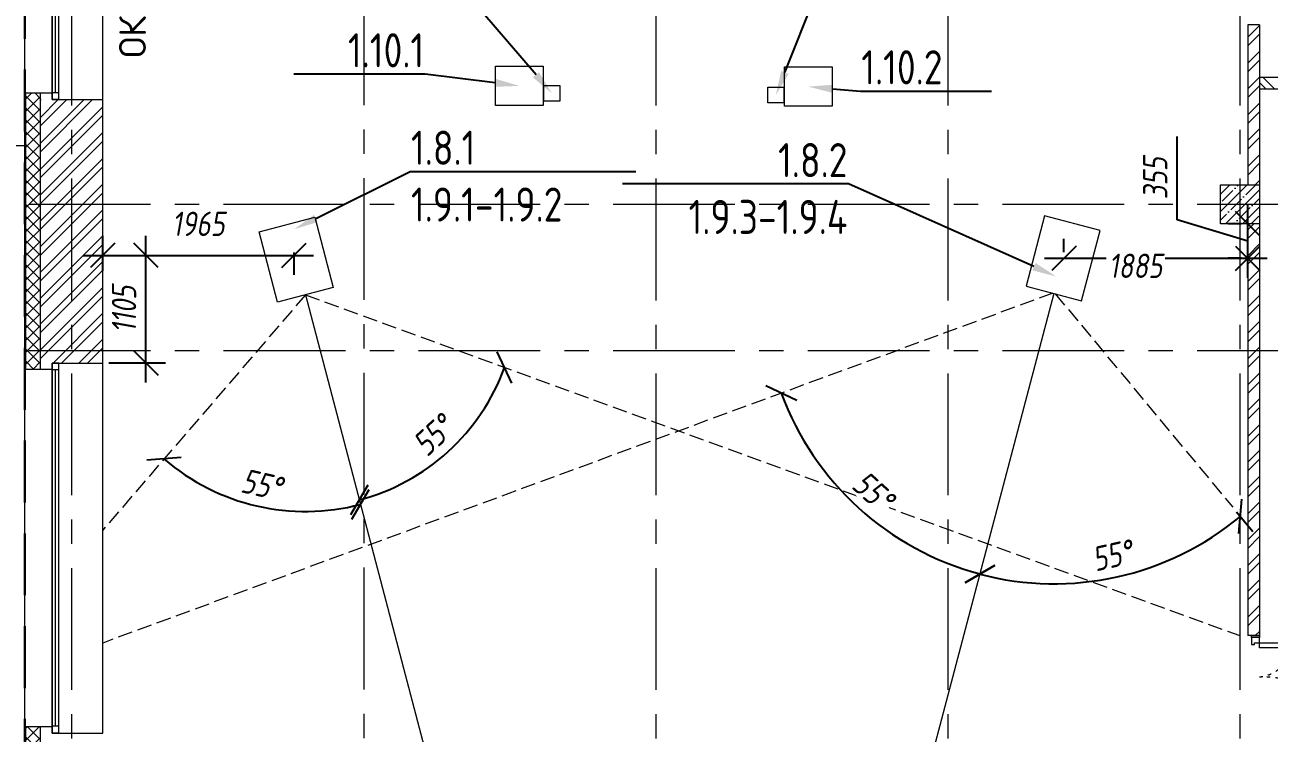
# Model space of a CAD drawing. Header units: millimetres. Extents: x 0 to 9483559, y -180456 to 305735.
# Drawn here: x 515935 to 528715, y -67596 to -60324 of the extents above; entities that cross this region are included whole.
import ezdxf
from ezdxf import colors
from ezdxf.entities.mleader import LeaderData, LeaderLine
from ezdxf.enums import TextEntityAlignment as Align
from ezdxf.math import Vec2, Vec3

# ---------------------------------------------------------------- set-up
doc = ezdxf.new("R2018")
doc.units = ezdxf.units.MM
for name, pattern in [('ACAD_ISO03W100', [30, 12, -18]), ('ADSK_Штриховая_ш2 п1', [3, 2, -1]), ('CENTER', [2, 1.25, -0.25, 0.25, -0.25]), ('DASHED', [19.05, 12.7, -6.35]), ('ГОСТ 2.303 4', [7, 5, -2, 0])]:
    doc.linetypes.add(name, pattern=pattern)
for name, color, linetype in [('EI_DIMS_DETAIL', 7, 'Continuous'), ('АР_новое окно', 160, 'Continuous'), ('АР_Перегородки кирпич', 34, 'Continuous')]:
    doc.layers.add(name, color=color, linetype=linetype)
doc.layers.add('АР_Граница ПБ', color=7, linetype='Continuous', lineweight=53, true_color=0xf60404)
for name, color, linetype, lineweight in [('АР_Двери', 7, 'Continuous', 0), ('АР_Колонны', 5, 'Continuous', 35), ('АР_Колонны Штрих', 250, 'Continuous', 5), ('АР_Маркер экспликации', 239, 'Continuous', 13), ('АР_Навесной фасад', 250, 'Continuous', 5), ('АР_Номер помещения', 250, 'Continuous', 9), ('АР_Окна', 4, 'Continuous', 9), ('АР_Оси', 7, 'Continuous', 25), ('АР_Отметки', 7, 'Continuous', 5), ('АР_Перегородки_кирпич_Штрих', 244, 'Continuous', 5), ('АР_Сущ Несущая стена', 250, 'Continuous', 50), ('АР_Утеплитель', 250, 'Continuous', 13), ('АР_Штриховка кирпич', 250, 'Continuous', 9), ('Контунр козырька', 250, 'ADSK_Штриховая_ш2 п1', 30), ('Маркировка ОКОН', 5, 'Continuous', 18)]:
    doc.layers.add(name, color=color, linetype=linetype, lineweight=lineweight)
doc.layers.add('АР_Названия помещений', color=124, linetype='Continuous', lineweight=5, plot=False)
doc.layers.add('АР_Помещения_площадь', color=19, linetype='Continuous', lineweight=9, plot=False)
doc.styles.add('ISOCPEUR', font='', dxfattribs={"height": 250})
doc.styles.add('PDF ISOCPEUR', font='isocpeur.ttf')
doc.styles.get("Standard").update_dxf_attribs({"font": 'GOST.TTF'})
doc.styles.add('ГОСТ 2.304', font='CS_Gost2304.shx', dxfattribs={"oblique": 10})
doc.styles.get('ISOCPEUR').set_extended_font_data('ISOCPEUR', italic=True)
doc.dimstyles.new('СПДС', dxfattribs={"dimscale": 100, "dimtxt": 2.5, "dimasz": 2.5, "dimexe": 2, "dimexo": 0.625, "dimgap": 1, "dimtad": 1, "dimdec": 0, "dimrnd": 5, "dimtxsty": 'ГОСТ 2.304', "dimblk": 'OBLIQUE', "dimblk1": 'OBLIQUE', "dimblk2": 'OBLIQUE', "dimcen": 2.5, "dimdle": 2, "dimadec": 0, "dimazin": 2, "dimtfac": 0.75, "dimtdec": 4, "dimtmove": 1, "dimatfit": 3, "dimfxl": 1, "dimtfill": 1, "dimtolj": 1, "dimarcsym": 1})

# ---------------------------------------------------------------- blocks, each defined once
blk = doc.blocks.new('1370')
at = {"layer": 'АР_Двери'}
for points in [[(1076826, -46356), (1076826, -46436), (1076846, -46436), (1076846, -46356), (1076826, -46356)], [(1076846, -46436), (1076846, -46356), (1076916, -46356), (1076916, -46386), (1076901, -46386), (1076901, -46436), (1076846, -46436)], [(1078177, -46436), (1078177, -46356), (1078107, -46356), (1078107, -46386), (1078122, -46386), (1078122, -46436), (1078177, -46436)], [(1078197, -46356), (1078197, -46436), (1078177, -46436), (1078177, -46356), (1078197, -46356)]]:
    blk.add_lwpolyline(points, dxfattribs=at)
for points in [[(1076901, -46436), (1076901, -47436), (1076950, -47436), (1076950, -46436)], [(1078072, -46786), (1078072, -46436), (1078122, -46436), (1078122, -46786)]]:
    blk.add_lwpolyline(points, close=True, dxfattribs=at)
at = {"layer": 'АР_Двери', "linetype": 'ACAD_ISO03W100', "ltscale": 3}
for centre, radius, start, end in [((1076805, -46474), 967, 275.6729, 2.214), ((1078162, -46396), 392, 185.9075, 264.0925)]:
    blk.add_arc(centre, radius, start, end, dxfattribs=at)
blk = doc.blocks.new('*U348')
at = {"layer": 'АР_новое окно', "lineweight": 9}
for p, q in [((0, 3800), (-70, 3800)), ((-70, 3800), (-70, 0)), ((-70, 0), (-70, 3800)), ((0, 3730), (-70, 3730)), ((-35, 3730), (-35, 70)), ((0, 3800), (0, 0)), ((0, 70), (-70, 70)), ((0, 0), (-70, 0))]:
    blk.add_line(p, q, dxfattribs=at)
blk = doc.blocks.new('*U349')
at = {"layer": 'АР_новое окно', "lineweight": 9}
for p, q in [((0, 1600), (-70, 1600)), ((-70, 1600), (-70, 0)), ((-70, 0), (-70, 1600)), ((0, 1600), (0, 0)), ((0, 1530), (-70, 1530)), ((-35, 1530), (-35, 70)), ((0, 70), (-70, 70)), ((0, 0), (-70, 0))]:
    blk.add_line(p, q, dxfattribs=at)
blk = doc.blocks.new('_DotSmall')
at = {"color": 0, "linetype": 'ByBlock', "const_width": 0.5}
blk.add_lwpolyline([(-0.0625, 0, 1), (0.0625, 0, 1)], format="xyb", close=True, dxfattribs=at)
blk = doc.blocks.new('*U237')
at = {"layer": 'АР_Граница ПБ', "color": 18, "linetype": 'DASHED', "lineweight": 30, "ltscale": 50, "true_color": 0x000000}
blk.add_lwpolyline([(5716, 10401, 0.157896), (8648, 16439), (38244, 16439), (38244, 19569), (41754, 19569), (41754, 30409), (15745, 30409), (15745, 33919), (6404, 33919), (6404, 30409), (-756, 30409), (-756, 33409), (-11596, 33409), (-11596, 29855, 0.334723), (-20031, 21409), (-23596, 21409), (-23596, 7563), (-17656, 7568), (-17656, -16340), (-10047, -16340)], format="xyb", dxfattribs=at)
blk = doc.blocks.new('_Oblique')
at = {"color": 0, "linetype": 'ByBlock', "lineweight": -2}
blk.add_line((-0.5, -0.5), (0.5, 0.5), dxfattribs=at)
blk = doc.blocks.new('*D287')
at = {"layer": 'Defpoints', "color": 0, "ltscale": 100, "transparency": 16777216}
for p in [(518699, -62598), (518699, -62691), (516735, -62912)]:
    blk.add_point(p, dxfattribs=at)
at = {"layer": 'EI_DIMS_DETAIL', "color": 0, "lineweight": -2, "ltscale": 100, "transparency": 16777216}
for p, q in [((516735, -62850), (516735, -62491)), ((516535, -62691), (518899, -62691)), ((518699, -62660), (518699, -62891))]:
    blk.add_line(p, q, dxfattribs=at)
at = {"layer": 'EI_DIMS_DETAIL', "color": 0, "lineweight": -2, "ltscale": 100, "transparency": 16777216, "xscale": 250, "yscale": 250, "zscale": 250, "rotation": 180}
blk.add_blockref('_Oblique', (516735, -62691), dxfattribs=at)
at = {"layer": 'EI_DIMS_DETAIL', "color": 0, "lineweight": -2, "ltscale": 100, "transparency": 16777216, "xscale": 250, "yscale": 250, "zscale": 250}
blk.add_blockref('_Oblique', (518699, -62691), dxfattribs=at)
at = {"layer": 'EI_DIMS_DETAIL', "color": 0, "lineweight": 9, "ltscale": 100, "transparency": 16777216, "insert": (517717, -62367), "char_height": 250, "attachment_point": 5, "style": 'ГОСТ 2.304', "bg_fill": 3, "box_fill_scale": 1.1, "bg_fill_color": 256, "bg_fill_true_color": 13158600, "bg_fill_transparency": 0}
blk.add_mtext('\\A1;1965', dxfattribs=at)
blk = doc.blocks.new('*D290')
at = {"layer": 'Defpoints', "color": 0, "lineweight": 9, "ltscale": 100, "transparency": 16777216}
for p in [(516735, -62691), (517178, -62691), (516735, -63796)]:
    blk.add_point(p, dxfattribs=at)
at = {"layer": 'EI_DIMS_DETAIL', "color": 0, "lineweight": -2, "ltscale": 100, "transparency": 16777216}
for p, q in [((517178, -63996), (517178, -62491)), ((516797, -62691), (517378, -62691)), ((516797, -63796), (517378, -63796))]:
    blk.add_line(p, q, dxfattribs=at)
at = {"layer": 'EI_DIMS_DETAIL', "color": 0, "lineweight": -2, "ltscale": 100, "transparency": 16777216, "xscale": 250, "yscale": 250, "zscale": 250}
for p, rotation in [((517178, -62691), 90), ((517178, -63796), 270)]:
    blk.add_blockref('_Oblique', p, dxfattribs=dict(at, rotation=rotation))
at = {"layer": 'EI_DIMS_DETAIL', "color": 0, "lineweight": 9, "ltscale": 100, "transparency": 16777216, "insert": (516953, -63244), "char_height": 250, "attachment_point": 5, "rotation": 90, "style": 'ГОСТ 2.304', "bg_fill": 3, "box_fill_scale": 1.1, "bg_fill_color": 256, "bg_fill_true_color": 13158600, "bg_fill_transparency": 0}
blk.add_mtext('\\A1;1105', dxfattribs=at)
blk = doc.blocks.new('*D291')
at = {"layer": 'Defpoints', "color": 0, "lineweight": 9, "ltscale": 100, "transparency": 16777216}
for p in [(528495, -62366), (528495, -62366), (528495, -62721)]:
    blk.add_point(p, dxfattribs=at)
at = {"layer": 'EI_DIMS_DETAIL', "color": 0, "lineweight": -2, "ltscale": 100, "transparency": 16777216}
for p, q in [((527770, -62326), (527770, -61471)), ((528495, -62921), (528495, -62166)), ((528495, -62544), (527770, -62326)), ((528432, -62366), (528295, -62366)), ((528432, -62721), (528295, -62721))]:
    blk.add_line(p, q, dxfattribs=at)
at = {"layer": 'EI_DIMS_DETAIL', "color": 0, "lineweight": -2, "ltscale": 100, "transparency": 16777216, "xscale": 250, "yscale": 250, "zscale": 250}
for p, rotation in [((528495, -62366), 90), ((528495, -62721), 270)]:
    blk.add_blockref('_Oblique', p, dxfattribs=dict(at, rotation=rotation))
at = {"layer": 'EI_DIMS_DETAIL', "color": 0, "lineweight": 9, "ltscale": 100, "transparency": 16777216, "insert": (527545, -61899), "char_height": 250, "attachment_point": 5, "rotation": 90, "style": 'ГОСТ 2.304', "bg_fill": 3, "box_fill_scale": 1.1, "bg_fill_color": 256, "bg_fill_true_color": 13158600, "bg_fill_transparency": 0}
blk.add_mtext('\\A1;355', dxfattribs=at)
blk = doc.blocks.new('*D292')
at = {"layer": 'Defpoints', "color": 0, "lineweight": 9, "ltscale": 100, "transparency": 16777216}
for p in [(526608, -62721), (528495, -62721), (528495, -62912)]:
    blk.add_point(p, dxfattribs=at)
at = {"layer": 'EI_DIMS_DETAIL', "color": 0, "lineweight": -2, "ltscale": 100, "transparency": 16777216}
for p, q in [((526608, -62658), (526608, -62521)), ((528495, -62850), (528495, -62521)), ((526408, -62721), (528695, -62721))]:
    blk.add_line(p, q, dxfattribs=at)
at = {"layer": 'EI_DIMS_DETAIL', "color": 0, "lineweight": -2, "ltscale": 100, "transparency": 16777216, "xscale": 250, "yscale": 250, "zscale": 250, "rotation": 180}
blk.add_blockref('_Oblique', (526608, -62721), dxfattribs=at)
at = {"layer": 'EI_DIMS_DETAIL', "color": 0, "lineweight": -2, "ltscale": 100, "transparency": 16777216, "xscale": 250, "yscale": 250, "zscale": 250}
blk.add_blockref('_Oblique', (528495, -62721), dxfattribs=at)
at = {"layer": 'EI_DIMS_DETAIL', "color": 0, "lineweight": 9, "ltscale": 100, "transparency": 16777216, "insert": (527343, -62798), "char_height": 250, "attachment_point": 5, "style": 'ГОСТ 2.304', "bg_fill": 3, "box_fill_scale": 1.1, "bg_fill_color": 256, "bg_fill_true_color": 13158600, "bg_fill_transparency": 0}
blk.add_mtext('\\A1;1885', dxfattribs=at)
blk = doc.blocks.new('*D294')
at = {"layer": 'Defpoints', "color": 0, "lineweight": 9, "ltscale": 100, "transparency": 16777216}
for p in [(518816, -63097), (518816, -63097), (517974, -65155), (516735, -65513), (522888, -78581)]:
    blk.add_point(p, dxfattribs=at)
at = {"layer": 'EI_DIMS_DETAIL', "color": 0, "lineweight": -2, "ltscale": 100, "transparency": 16777216}
blk.add_arc((518816, -63097), 2224, 229.2568, 284.7322, dxfattribs=at)
at = {"layer": 'EI_DIMS_DETAIL', "color": 0, "lineweight": -2, "ltscale": 100, "transparency": 16777216, "xscale": 250, "yscale": 250, "zscale": 250}
for p, rotation in [((517365, -64781), 139.2567575829668), ((519382, -65247), 14.73216022996149)]:
    blk.add_blockref('_Oblique', p, dxfattribs=dict(at, rotation=rotation))
at = {"layer": 'EI_DIMS_DETAIL', "color": 0, "lineweight": 9, "ltscale": 100, "transparency": 16777216, "insert": (518367, -65044), "char_height": 250, "attachment_point": 5, "rotation": 346.9945, "style": 'ГОСТ 2.304', "bg_fill": 3, "box_fill_scale": 1.1, "bg_fill_color": 256, "bg_fill_true_color": 13158600, "bg_fill_transparency": 0}
blk.add_mtext('\\A1;55°', dxfattribs=at)
blk = doc.blocks.new('*D295')
at = {"layer": 'Defpoints', "color": 0, "lineweight": 9, "ltscale": 100, "transparency": 16777216}
for p in [(518816, -63097), (518816, -63097), (520007, -64920), (528415, -66595), (522888, -78581)]:
    blk.add_point(p, dxfattribs=at)
at = {"layer": 'EI_DIMS_DETAIL', "color": 0, "lineweight": -2, "ltscale": 100, "transparency": 16777216}
blk.add_arc((518816, -63097), 2177, 284.7322, 339.9723, dxfattribs=at)
at = {"layer": 'EI_DIMS_DETAIL', "color": 0, "lineweight": -2, "ltscale": 100, "transparency": 16777216, "xscale": 250, "yscale": 250, "zscale": 250}
for p, rotation in [((520862, -63842), 69.97225650439937), ((519370, -65202), 194.7321602299617)]:
    blk.add_blockref('_Oblique', p, dxfattribs=dict(at, rotation=rotation))
at = {"layer": 'EI_DIMS_DETAIL', "color": 0, "lineweight": 9, "ltscale": 100, "transparency": 16777216, "insert": (520132, -64539), "char_height": 250, "attachment_point": 5, "rotation": 42.3522, "style": 'ГОСТ 2.304', "bg_fill": 3, "box_fill_scale": 1.1, "bg_fill_color": 256, "bg_fill_true_color": 13158600, "bg_fill_transparency": 0}
blk.add_mtext('\\A1;55°', dxfattribs=at)
blk = doc.blocks.new('*D298')
at = {"layer": 'Defpoints', "color": 0, "lineweight": 9, "ltscale": 100, "transparency": 16777216}
for p in [(526494, -63079), (526504, -63082), (524171, -64935), (516735, -66671), (522301, -79017)]:
    blk.add_point(p, dxfattribs=at)
at = {"layer": 'EI_DIMS_DETAIL', "color": 0, "lineweight": -2, "ltscale": 100, "transparency": 16777216}
blk.add_arc((526505, -63075), 2984, 200.2075, 255.2263, dxfattribs=at)
at = {"layer": 'EI_DIMS_DETAIL', "color": 0, "lineweight": -2, "ltscale": 100, "transparency": 16777216, "xscale": 250, "yscale": 250, "zscale": 250}
for p, rotation in [((523705, -64106), 110.2075462126587), ((525744, -65961), 345.2262627049069)]:
    blk.add_blockref('_Oblique', p, dxfattribs=dict(at, rotation=rotation))
at = {"layer": 'EI_DIMS_DETAIL', "color": 0, "lineweight": 9, "ltscale": 100, "transparency": 16777216, "insert": (524649, -65116), "char_height": 250, "attachment_point": 5, "rotation": 317.7169, "style": 'ГОСТ 2.304', "bg_fill": 3, "box_fill_scale": 1.1, "bg_fill_color": 256, "bg_fill_true_color": 13158600, "bg_fill_transparency": 0}
blk.add_mtext('\\A1;55°', dxfattribs=at)
blk = doc.blocks.new('*D299')
at = {"layer": 'Defpoints', "color": 0, "lineweight": 9, "ltscale": 100, "transparency": 16777216}
for p in [(526504, -63082), (526519, -63086), (528341, -65277), (526684, -66058), (522301, -79017)]:
    blk.add_point(p, dxfattribs=at)
at = {"layer": 'EI_DIMS_DETAIL', "color": 0, "lineweight": -2, "ltscale": 100, "transparency": 16777216}
blk.add_line((528381, -65325), (528548, -65525), dxfattribs=at)
blk.add_arc((526507, -63071), 2992, 255.2263, 309.7499, dxfattribs=at)
at = {"layer": 'EI_DIMS_DETAIL', "color": 0, "lineweight": -2, "ltscale": 100, "transparency": 16777216, "xscale": 250, "yscale": 250, "zscale": 250}
for p, rotation in [((528420, -65371), 39.74990176135684), ((525744, -65964), 165.226262704907)]:
    blk.add_blockref('_Oblique', p, dxfattribs=dict(at, rotation=rotation))
at = {"layer": 'EI_DIMS_DETAIL', "color": 0, "lineweight": 9, "ltscale": 100, "transparency": 16777216, "insert": (527105, -65772), "char_height": 250, "attachment_point": 5, "rotation": 12.4881, "style": 'ГОСТ 2.304', "bg_fill": 3, "box_fill_scale": 1.1, "bg_fill_color": 256, "bg_fill_true_color": 13158600, "bg_fill_transparency": 0}
blk.add_mtext('\\A1;55°', dxfattribs=at)
blk = doc.blocks.new('*U328')
at = {"color": 7, "style": 'ISOCPEUR', "width": 0.7, "flags": 1}
blk.add_attdef('КАТЕГОРИЯ', (-499, -2092), '', height=250, dxfattribs=at)
at = {"layer": 'АР_Номер помещения', "color": 7, "style": 'ISOCPEUR', "width": 0.7}
blk.add_attdef('НОМЕР_ПОМЕЩЕНИЯ', text='', height=300, dxfattribs=at).set_placement((-12706, 14289), align=Align.MIDDLE_CENTER)
at = {"layer": 'АР_Помещения_площадь', "color": 7, "style": 'ISOCPEUR', "width": 0.7}
blk.add_attdef('ПЛОЩАДЬ_ПОМЕЩЕНИЯ', text='', height=200, dxfattribs=at).set_placement((-12402, 13467), align=Align.MIDDLE_RIGHT)
at = {"layer": 'АР_Помещения_площадь', "color": 7, "lineweight": 30, "width": 0.7, "flags": 104}
blk.add_attdef('ИМЯ_ПОМЕЩЕНИЯ', text='', height=100, dxfattribs=at).set_placement((158, 1217), align=Align.MIDDLE_CENTER)
blk = doc.blocks.new('АР')
at = {"layer": 'АР_Колонны Штрих', "lineweight": 9, "ltscale": 100}
h = blk.add_hatch(dxfattribs=at)
h.set_pattern_fill('ANSI35', color=256, scale=500)
h.set_pattern_definition([(45, (-428837.11, -22094.96), (-88.388348, 88.388348), []), (45, (-428748.72, -22094.96), (-88.388348, 88.388348), [156.25, -31.25, 0, -31.25])])
h.paths.add_polyline_path([(528615, -61966.4), (528215, -61966.4), (528215, -62366.4), (528615, -62366.4)])
at = {"layer": 'АР_Перегородки_кирпич_Штрих', "lineweight": 9, "ltscale": 100, "transparency": 33554687}
h = blk.add_hatch(dxfattribs=at)
h.set_pattern_fill('ANSI32', color=256, scale=500)
h.set_pattern_definition([(45, (-560361.36, -25008.23), (-132.58252, 132.58252), []), (45, (-560272.97, -25008.23), (-132.58252, 132.58252), [])])
h.paths.add_polyline_path([(528615, -60324.4), (528495, -60324.4), (528495, -61966.4), (528615, -61966.4)])
at = {"layer": 'АР_Перегородки_кирпич_Штрих', "lineweight": 9, "ltscale": 100}
h = blk.add_hatch(dxfattribs=at)
h.set_pattern_fill('ANSI32', color=256, scale=500, angle=90)
h.set_pattern_definition([(135, (471313.67, -1012301.12), (-132.58252, -132.58252), []), (135, (471313.67, -1012212.73), (-132.58252, -132.58252), [])])
h.paths.add_polyline_path([(528615, -60860.6), (528615, -60980.6), (529296.5, -60980.6), (529296.5, -60860.6)])
at = {"layer": 'АР_Перегородки_кирпич_Штрих', "lineweight": 9, "ltscale": 100, "transparency": 33554687}
h = blk.add_hatch(dxfattribs=at)
h.set_pattern_fill('ANSI32', color=256, scale=500)
h.set_pattern_definition([(45, (-560361.36, -29637.2), (-132.58252, 132.58252), []), (45, (-560272.97, -29637.2), (-132.58252, 132.58252), [])])
h.paths.add_polyline_path([(528615, -62366.4), (528495, -62366.4), (528495, -66595.4), (528615, -66595.4)])
at = {"layer": 'АР_Утеплитель', "lineweight": 9, "ltscale": 100}
h = blk.add_hatch(dxfattribs=at)
h.set_pattern_fill('ANSI37', color=256, scale=700)
h.set_pattern_definition([(45, (-459945.1, -27969.29), (-61.871843, 61.871843), []), (135, (-459945.1, -27969.29), (-61.871843, -61.871843), [])])
h.paths.add_polyline_path([(516094.9, -61026.7), (516094.9, -63861.4), (515944.9, -63861.4), (515944.9, -61026.7)])
h = blk.add_hatch(dxfattribs=at)
h.set_pattern_fill('ANSI37', color=256, scale=700)
h.set_pattern_definition([(45, (-459945.1, -33439.29), (-61.871843, 61.871843), []), (135, (-459945.1, -33439.29), (-61.871843, -61.871843), [])])
h.paths.add_polyline_path([(516094.9, -67531.4), (516094.9, -69331.4), (515944.9, -69331.4), (515944.9, -67531.4)])
at = {"layer": 'АР_Штриховка кирпич', "lineweight": 9, "ltscale": 100}
h = blk.add_hatch(dxfattribs=at)
h.set_pattern_fill('ANSI32', color=256, scale=500)
h.set_pattern_definition([(45, (-434831.61, 2055.67), (-132.58252, 132.58252), []), (45, (-434743.22, 2055.67), (-132.58252, 132.58252), [])])
h.paths.add_polyline_path([(516734.9, -61091.7), (516094.9, -61091.7), (516095, -63796.4), (516735, -63796.4)])
at = {"layer": 'АР_Колонны', "lineweight": 9, "ltscale": 100}
blk.add_lwpolyline([(528215, -61966.4), (528615, -61966.4), (528615, -62366.4), (528215, -62366.4)], close=True, dxfattribs=at)
at = {"layer": 'АР_Навесной фасад', "lineweight": 9, "ltscale": 100}
for points in [[(516094.9, -61026.7), (515934.9, -61026.7)], [(516094.9, -63861.4), (515934.9, -63861.4)], [(516094.9, -67531.4), (515934.9, -67531.4)]]:
    blk.add_lwpolyline(points, dxfattribs=at)
at = {"layer": 'АР_новое окно', "lineweight": 9, "ltscale": 100}
for p, q in [((515934.9, -80881.4), (515934.9, -56586.4)), ((515944.9, -63861.4), (515944.9, -61026.7)), ((515944.9, -69331.4), (515944.9, -67531.4))]:
    blk.add_line(p, q, dxfattribs=at)
at = {"layer": 'АР_Окна', "lineweight": 9, "ltscale": 100}
for p, q in [((516734.9, -61091.7), (516734.9, -59491.7)), ((516734.9, -67596.4), (516734.9, -63796.4))]:
    blk.add_line(p, q, dxfattribs=at)
at = {"layer": 'АР_Оси', "linetype": 'CENTER', "lineweight": 9, "ltscale": 1000}
for p, q in [((516415, -51902.8), (516415, -84136.3)), ((519415, -51897.3), (519415, -84136.3)), ((522415, -51902.8), (522415, -82044.6)), ((525415, -51902.8), (525415, -82044.6)), ((528415, -51902.8), (528415, -82044.6)), ((505976.5, -62166.4), (540613.6, -62166.4)), ((505976.5, -63666.4), (540613.6, -63666.4))]:
    blk.add_line(p, q, dxfattribs=at)
at = {"layer": 'АР_Перегородки кирпич', "lineweight": 9, "ltscale": 100}
blk.add_line((528615, -60980.6), (529296.5, -60980.6), dxfattribs=at)
for points in [[(528495, -60324.4), (528495, -61966.4)], [(528615, -60324.4), (528495, -60324.4)], [(528615, -60324.4), (528615, -61966.4)], [(528615, -60860.6), (529296.5, -60860.6)], [(528495, -62366.4), (528495, -66595.4)], [(528615, -62366.4), (528615, -66595.4)], [(528615, -66595.4), (528495, -66595.4)]]:
    blk.add_lwpolyline(points, dxfattribs=at)
at = {"layer": 'АР_Сущ Несущая стена', "color": 4, "lineweight": 9, "ltscale": 100}
for p, q in [((516213.8, -61091.7), (516213.8, -59491.7)), ((516213.8, -67596.4), (516213.8, -63796.4))]:
    blk.add_line(p, q, dxfattribs=at)
at = {"layer": 'АР_Сущ Несущая стена', "lineweight": 9, "ltscale": 100}
for p, q in [((516094.9, -63861.4), (516094.9, -61026.7)), ((516213.8, -61026.7), (516094.9, -61026.7)), ((516213.8, -61091.7), (516213.8, -61026.7)), ((516213.8, -61091.7), (516734.9, -61091.7)), ((516734.9, -63796.4), (516734.9, -61091.7)), ((516213.8, -63861.4), (516094.9, -63861.4)), ((516213.8, -63796.4), (516734.9, -63796.4)), ((516213.8, -63796.4), (516734.9, -63796.4)), ((516213.8, -63796.4), (516734.9, -63796.4)), ((516213.8, -63861.4), (516213.8, -63796.4)), ((516094.9, -69331.4), (516094.9, -67531.4)), ((516213.8, -67531.4), (516094.9, -67531.4)), ((516213.8, -67596.4), (516213.8, -67531.4)), ((516213.8, -67596.4), (516734.9, -67596.4))]:
    blk.add_line(p, q, dxfattribs=at)
at = {"layer": 'Контунр козырька', "linetype": 'DASHED', "lineweight": 9, "ltscale": 25}
blk.add_lwpolyline([(515934.9, -61566.7), (512922.8, -61566.7)], dxfattribs=at)
at = {"layer": 'Defpoints', "lineweight": 9, "ltscale": 100}
blk.add_blockref('*U237', (533590.8, -64541.4), dxfattribs=at)
at = {"layer": 'АР_новое окно', "lineweight": 9, "xscale": -1, "rotation": 180}
for name, p in [('*U349', (516283.8, -59491.7)), ('*U348', (516283.8, -63796.4))]:
    blk.add_blockref(name, p, dxfattribs=at)
at = {"layer": 'АР_Перегородки кирпич', "lineweight": 9, "rotation": 90.00000000000001}
blk.add_blockref('1370', (482178.5, -1144792), dxfattribs=at)
at = {"layer": 'Маркировка ОКОН', "lineweight": 9, "insert": (517178.8, -60662.1), "char_height": 275.42, "attachment_point": 7, "rotation": 90, "style": 'PDF ISOCPEUR'}
blk.add_mtext('ОК-4', dxfattribs=at)
at = {"layer": 'АР_Отметки', "lineweight": 9}
ml = blk.add_multileader_mtext('Standard', dxfattribs=at)
ml.set_content('+3,950', color=256, style='ISOCPEUR')
ml.set_leader_properties(color=256, linetype='Continuous', lineweight=-1)
ml.set_arrow_properties(name='DOTSMALL')
ml.build(insert=Vec2(0, 0))
ml.multileader.update_dxf_attribs({"has_text_frame": 1, "text_left_attachment_type": 4, "text_right_attachment_type": 4, "dogleg_length": 100, "arrow_head_size": 180})
ctx = ml.context
ctx.base_point, ctx.char_height, ctx.arrow_head_size, ctx.landing_gap_size, ctx.plane_origin = Vec3(535859.3, -64527.6), 250, 180, 50, Vec3(535777.9, -65795.2)
ctx.left_attachment, ctx.right_attachment = 4, 4
notes = []
notes.append((ctx, [(0, (0, 0, 0), (0, 0), (1, 0), 1, [])]))
ctx.mtext.insert, ctx.mtext.width, ctx.mtext.line_spacing_style, ctx.mtext.flow_direction = Vec3(535909.3, -64194.3), 852.697, 2, 5
ml = blk.add_multileader_mtext('Standard', dxfattribs=at)
ml.set_content('+1,975', color=256, style='ISOCPEUR')
ml.set_leader_properties(color=256, linetype='Continuous', lineweight=-1)
ml.set_arrow_properties(name='DOTSMALL')
ml.build(insert=Vec2(0, 0))
ml.multileader.update_dxf_attribs({"has_text_frame": 1, "text_left_attachment_type": 4, "text_right_attachment_type": 4, "dogleg_length": 100, "arrow_head_size": 180})
ctx = ml.context
ctx.base_point, ctx.char_height, ctx.arrow_head_size, ctx.landing_gap_size, ctx.plane_origin = Vec3(535547.2, -69638.6), 250, 180, 50, Vec3(538679.3, -70810.3)
ctx.left_attachment, ctx.right_attachment = 4, 4
notes.append((ctx, [(0, (0, 0, 0), (0, 0), (1, 0), 1, [])]))
ctx.mtext.insert, ctx.mtext.width, ctx.mtext.line_spacing_style, ctx.mtext.flow_direction = Vec3(535597.2, -69238.6), 852.697, 2, 5
ml = blk.add_multileader_mtext('Standard', dxfattribs=at)
ml.set_content('+2,410', color=256, style='ISOCPEUR')
ml.set_leader_properties(color=256, linetype='Continuous', lineweight=-1)
ml.set_arrow_properties(name='DOTSMALL')
ml.build(insert=Vec2(0, 0))
ml.multileader.update_dxf_attribs({"has_text_frame": 1, "text_left_attachment_type": 4, "text_right_attachment_type": 4, "dogleg_length": 100, "arrow_head_size": 180})
ctx = ml.context
ctx.base_point, ctx.char_height, ctx.arrow_head_size, ctx.landing_gap_size, ctx.plane_origin = Vec3(532465, -81071.4), 250, 180, 50, Vec3(530303.8, -81662.7)
ctx.left_attachment, ctx.right_attachment = 4, 4
notes.append((ctx, [(0, (0, 0, 0), (0, 0), (1, 0), 1, [])]))
ctx.mtext.insert, ctx.mtext.width, ctx.mtext.line_spacing_style, ctx.mtext.flow_direction = Vec3(532515, -80738.1), 852.697, 2, 5
for ctx, leaders in notes:
    for number, flags, end, landing, length, lines in leaders:
        leader = LeaderData()
        leader.index, (leader.has_last_leader_line, leader.has_dogleg_vector, leader.attachment_direction) = number, flags
        leader.last_leader_point, leader.dogleg_vector, leader.dogleg_length = Vec3(end), Vec3(landing), length
        for number, points, colour, breaks in lines:
            line = LeaderLine()
            line.index, line.vertices, line.color, line.breaks = number, Vec3.list(points), colors.encode_raw_color(colour), breaks
            leader.lines.append(line)
        ctx.leaders.append(leader)

msp = doc.modelspace()

# ---------------------------------------------------------------- block references
at = {"color": 12, "true_color": 0xe00000}
msp.add_blockref('АР', (0, 0), dxfattribs=at)

# ---------------------------------------------------------------- next in the draw order: linework, layer by layer
at = {"color": 4, "lineweight": 9, "ltscale": 100}
msp.add_line((518816.5, -63096.6), (522888.1, -78581.4), dxfattribs=at)
at = {"color": 4, "linetype": 'ГОСТ 2.303 4', "lineweight": 9, "ltscale": 30}
msp.add_line((518816.5, -63096.6), (528415, -66595.4), dxfattribs=at)
at = {"lineweight": 9}
for points in [[(521258.6, -61152.8), (520768.6, -61152.8), (520768.6, -60748.8), (521258.6, -60748.8)], [(521429.1, -60947.7), (521429.1, -61107), (521265.5, -61107), (521265.5, -60947.7)], [(523730.5, -60964.6), (523730.5, -61123.9), (523566.9, -61123.9), (523566.9, -60964.6)]]:
    msp.add_lwpolyline(points, close=True, dxfattribs=at)
at = {"lineweight": 9, "elevation": 0}
msp.add_lwpolyline([(524226.3, -61160.4), (523736.3, -61160.4), (523736.3, -60756.4), (524226.3, -60756.4)], close=True, dxfattribs=at)

# ---------------------------------------------------------------- next in the draw order: dimensions: what is measured, and where the dimension line sits
at = {"layer": 'EI_DIMS_DETAIL', "lineweight": 9, "ltscale": 100}
dim = msp.add_linear_dim(base=(528495, -62366.4), p1=(528495, -62720.8), p2=(528495, -62366.4), angle=90, dimstyle='СПДС', dxfattribs=at)
dim.commit()
dim.dimension.update_dxf_attribs({"geometry": '*D291', "text_midpoint": (527545, -62226.1)})
dim = msp.add_linear_dim(base=(518699.2, -62691.5), p1=(516734.9, -62912.4), p2=(518699.2, -62597.8), dimstyle='СПДС', dxfattribs=at)
dim.commit()
dim.dimension.update_dxf_attribs({"geometry": '*D287', "text_midpoint": (517717, -62592.3), "dimtype": 160})

# ---------------------------------------------------------------- next in the draw order: leaders
at = {"lineweight": 9}
ml = msp.add_multileader_mtext('Standard', dxfattribs=at)
ml.set_content('1.10.1', color=256)
ml.set_leader_properties()
ml.build(insert=Vec2(0, 0))
ml.multileader.update_dxf_attribs({"text_left_attachment_type": 6, "text_right_attachment_type": 6, "arrow_head_size": 250})
ctx = ml.context
ctx.base_point, ctx.char_height, ctx.arrow_head_size, ctx.plane_origin = Vec3(519284.1, -60830.1, 0), 350, 250, Vec3(518381.6, -61406.7, 0)
ctx.left_attachment, ctx.right_attachment, ctx.text_align_type = 6, 6, 2
notes = []
notes.append((ctx, [(1, (1, 1, 0), (520046.4, -60830.1, 0), (-1, 0), 8, [(0, [(521013.6, -60950.8, 0)], 0, [])])]))
ctx.mtext.insert, ctx.mtext.alignment, ctx.mtext.flow_direction = Vec3(520036.4, -60410.1, 0), 3, 5
ml = msp.add_multileader_mtext('Standard', dxfattribs=at)
ml.set_content('1.10.2', color=256)
ml.set_leader_properties()
ml.build(insert=Vec2(0, 0))
ml.multileader.update_dxf_attribs({"text_left_attachment_type": 6, "text_right_attachment_type": 6, "arrow_head_size": 250})
ctx = ml.context
ctx.base_point, ctx.char_height, ctx.arrow_head_size, ctx.plane_origin = Vec3(524524.2, -61005, 0), 350, 250, Vec3(525797.6, -59366.7, 0)
ctx.left_attachment, ctx.right_attachment = 6, 6
notes.append((ctx, [(0, (1, 1, 0), (524516.2, -61005, 0), (1, 0), 8, [(0, [(523981.3, -60958.4, 0)], 0, [])])]))
ctx.mtext.insert, ctx.mtext.flow_direction = Vec3(524526.2, -60585, 0), 5
for ctx, leaders in notes:
    for number, flags, end, landing, length, lines in leaders:
        leader = LeaderData()
        leader.index, (leader.has_last_leader_line, leader.has_dogleg_vector, leader.attachment_direction) = number, flags
        leader.last_leader_point, leader.dogleg_vector, leader.dogleg_length = Vec3(end), Vec3(landing), length
        for number, points, colour, breaks in lines:
            line = LeaderLine()
            line.index, line.vertices, line.color, line.breaks = number, Vec3.list(points), colors.encode_raw_color(colour), breaks
            leader.lines.append(line)
        ctx.leaders.append(leader)

# ---------------------------------------------------------------- next in the draw order: linework, layer by layer
at = {"lineweight": 9, "ltscale": 100}
msp.add_lwpolyline([(518341.4, -62450.2), (518911.9, -62300.1), (519101.7, -63021.5), (518531.2, -63171.6)], close=True, dxfattribs=at)

# ---------------------------------------------------------------- next in the draw order: dimensions: what is measured, and where the dimension line sits
at = {"layer": 'EI_DIMS_DETAIL', "lineweight": 9, "ltscale": 100}
dim = msp.add_linear_dim(base=(517178.5, -62691.5), p1=(516734.9, -63796.4), p2=(516734.9, -62691.5), angle=90, dimstyle='СПДС', dxfattribs=at)
dim.commit()
dim.dimension.update_dxf_attribs({"geometry": '*D290', "text_midpoint": (516953.5, -63244)})
dim = msp.add_linear_dim(base=(528495, -62720.8), p1=(526607.8, -62720.8), p2=(528495, -62912.4), dimstyle='СПДС', dxfattribs=at)
dim.commit()
dim.dimension.update_dxf_attribs({"geometry": '*D292', "text_midpoint": (527342.7, -63022.6), "dimtype": 160})

# ---------------------------------------------------------------- next in the draw order: leaders
at = {"lineweight": 9}
ml = msp.add_multileader_mtext('Standard', dxfattribs=at)
ml.set_content('1.8.1^J1.9.1-1.9.2', color=256)
ml.set_leader_properties()
ml.build(insert=Vec2(0, 0))
ml.multileader.update_dxf_attribs({"text_left_attachment_type": 6, "text_right_attachment_type": 6, "arrow_head_size": 250})
ctx = ml.context
ctx.base_point, ctx.char_height, ctx.arrow_head_size, ctx.plane_origin = Vec3(519898.7, -61830.6, 0), 350, 250, Vec3(519511.5, -62724.7, 0)
ctx.left_attachment, ctx.right_attachment = 6, 6
notes = []
notes.append((ctx, [(0, (1, 1, 0), (519890.7, -61830.6, 0), (1, 0), 8, [(0, [(518699.2, -62423.7, 0)], 0, [])])]))
ctx.mtext.insert, ctx.mtext.flow_direction = Vec3(519900.7, -61410.6, 0), 5
for ctx, leaders in notes:
    for number, flags, end, landing, length, lines in leaders:
        leader = LeaderData()
        leader.index, (leader.has_last_leader_line, leader.has_dogleg_vector, leader.attachment_direction) = number, flags
        leader.last_leader_point, leader.dogleg_vector, leader.dogleg_length = Vec3(end), Vec3(landing), length
        for number, points, colour, breaks in lines:
            line = LeaderLine()
            line.index, line.vertices, line.color, line.breaks = number, Vec3.list(points), colors.encode_raw_color(colour), breaks
            leader.lines.append(line)
        ctx.leaders.append(leader)

# ---------------------------------------------------------------- next in the draw order: linework, layer by layer
at = {"color": 4, "linetype": 'ГОСТ 2.303 4', "lineweight": 9, "ltscale": 30}
msp.add_line((518816.5, -63096.6), (516734.9, -65512.9), dxfattribs=at)
at = {"color": 4, "lineweight": 9, "ltscale": 100}
msp.add_line((526503.8, -63081.5), (522301.3, -79016.8), dxfattribs=at)
at = {"lineweight": 9, "ltscale": 100}
msp.add_lwpolyline([(526978.9, -62435.1), (526408.3, -62285), (526218.5, -63006.5), (526789, -63156.6)], close=True, dxfattribs=at)

# ---------------------------------------------------------------- next in the draw order: leaders
at = {"lineweight": 9}
ml = msp.add_multileader_mtext('Standard', dxfattribs=at)
ml.set_content('1.8.2^J1.9.3-1.9.4', color=256)
ml.set_leader_properties()
ml.build(insert=Vec2(0, 0))
ml.multileader.update_dxf_attribs({"text_left_attachment_type": 6, "text_right_attachment_type": 6, "arrow_head_size": 250})
ctx = ml.context
ctx.base_point, ctx.char_height, ctx.arrow_head_size, ctx.plane_origin = Vec3(522806, -61958, 0), 350, 250, Vec3(527456.4, -61918, 0)
ctx.left_attachment, ctx.right_attachment, ctx.text_align_type = 6, 6, 2
notes = []
notes.append((ctx, [(1, (1, 1, 0), (524394.1, -61958, 0), (-1, 0), 8, [(0, [(526528.3, -62908.6, 0)], 0, [])])]))
ctx.mtext.insert, ctx.mtext.alignment, ctx.mtext.flow_direction = Vec3(524384.1, -61538, 0), 3, 5
for ctx, leaders in notes:
    for number, flags, end, landing, length, lines in leaders:
        leader = LeaderData()
        leader.index, (leader.has_last_leader_line, leader.has_dogleg_vector, leader.attachment_direction) = number, flags
        leader.last_leader_point, leader.dogleg_vector, leader.dogleg_length = Vec3(end), Vec3(landing), length
        for number, points, colour, breaks in lines:
            line = LeaderLine()
            line.index, line.vertices, line.color, line.breaks = number, Vec3.list(points), colors.encode_raw_color(colour), breaks
            leader.lines.append(line)
        ctx.leaders.append(leader)

# ---------------------------------------------------------------- next in the draw order: dimensions: what is measured, and where the dimension line sits
at = {"layer": 'EI_DIMS_DETAIL', "lineweight": 9, "ltscale": 100}
dim = msp.add_angular_dim_2l(base=(517974.4, -65154.7), line1=((518816.5, -63096.6), (522888.1, -78581.4)), line2=((518816.5, -63096.6), (516734.9, -65512.9)), dimstyle='СПДС', dxfattribs=at)
dim.commit()
dim.dimension.update_dxf_attribs({"geometry": '*D294', "text_midpoint": (518366.7, -65044)})

# ---------------------------------------------------------------- next in the draw order: dimensions: what is measured, and where the dimension line sits
dim = msp.add_angular_dim_2l(base=(520006.9, -64919.6), line1=((518816.5, -63096.6), (528415, -66595.4)), line2=((518816.5, -63096.6), (522888.1, -78581.4)), dimstyle='СПДС', dxfattribs=at)
dim.commit()
dim.dimension.update_dxf_attribs({"geometry": '*D295', "text_midpoint": (520131.7, -64539.4)})

# ---------------------------------------------------------------- next in the draw order: linework, layer by layer
at = {"color": 4, "linetype": 'ГОСТ 2.303 4', "lineweight": 9, "ltscale": 30}
for p, q in [((526494.3, -63079), (516734.9, -66671.3)), ((526518.9, -63085.5), (528341.3, -65276.7))]:
    msp.add_line(p, q, dxfattribs=at)

# ---------------------------------------------------------------- next in the draw order: dimensions: what is measured, and where the dimension line sits
at = {"layer": 'EI_DIMS_DETAIL', "lineweight": 9, "ltscale": 100}
dim = msp.add_angular_dim_2l(base=(524171.4, -64934.6), line1=((526503.8, -63081.5), (522301.3, -79016.8)), line2=((526494.3, -63079), (516734.9, -66671.3)), dimstyle='СПДС', dxfattribs=at)
dim.commit()
dim.dimension.update_dxf_attribs({"geometry": '*D298', "text_midpoint": (524649, -65116.4)})

# ---------------------------------------------------------------- next in the draw order: block references
at = {"layer": 'АР_Маркер экспликации', "color": 7, "lineweight": 9}
ref = msp.add_blockref('*U328', (459768.2, 3662.9), dxfattribs=at)
lines = msp.add_mtext('\\W0.8000;Многофункциональное пространство с функцией актового зала (с эстрадой в уровне пола)', dxfattribs={"layer": 'АР_Названия помещений', "insert": (447608.9, 15921.2), "char_height": 6157.775, "width": 926.94, "attachment_point": 1})
ref.add_attrib('ИМЯ_ПОМЕЩЕНИЯ', '', (447608.9, 15921.2), dxfattribs={"flags": 104}).embed_mtext(lines)

# ---------------------------------------------------------------- next in the draw order: dimensions: what is measured, and where the dimension line sits
at = {"layer": 'EI_DIMS_DETAIL', "lineweight": 9, "ltscale": 100}
dim = msp.add_angular_dim_2l(base=(526684.1, -66057.5), line1=((526518.9, -63085.5), (528341.3, -65276.7)), line2=((526503.8, -63081.5), (522301.3, -79016.8)), dimstyle='СПДС', dxfattribs=at)
dim.commit()
dim.dimension.update_dxf_attribs({"geometry": '*D299', "text_midpoint": (527104.9, -65772.4)})

# ---------------------------------------------------------------- next in the draw order: leaders
at = {"lineweight": 9}
ml = msp.add_multileader_mtext('Standard', dxfattribs=at)
ml.set_content('Лючок в полу^JRG45 Cat6A-2 шт^Jрозетка 220V-2 шт^JSpeak on - 1 шт^JXLRF 3 - 4 шт', color=256)
ml.set_leader_properties()
ml.build(insert=Vec2(0, 0))
ml.multileader.update_dxf_attribs({"text_left_attachment_type": 6, "text_right_attachment_type": 6, "arrow_head_size": 250})
ctx = ml.context
ctx.base_point, ctx.char_height, ctx.arrow_head_size, ctx.plane_origin = Vec3(517179.2, -58582.7, 0), 200, 250, Vec3(519999.4, -58506.6, 0)
ctx.left_attachment, ctx.right_attachment, ctx.text_align_type = 6, 6, 2
notes = []
notes.append((ctx, [(1, (1, 1, 0), (519257, -58582.7, 0), (-1, 0), 8, [(0, [(521347.3, -61027.4, 0)], 0, [])])]))
ctx.mtext.insert, ctx.mtext.alignment, ctx.mtext.flow_direction = Vec3(519247, -58342.7, 0), 3, 5
for ctx, leaders in notes:
    for number, flags, end, landing, length, lines in leaders:
        leader = LeaderData()
        leader.index, (leader.has_last_leader_line, leader.has_dogleg_vector, leader.attachment_direction) = number, flags
        leader.last_leader_point, leader.dogleg_vector, leader.dogleg_length = Vec3(end), Vec3(landing), length
        for number, points, colour, breaks in lines:
            line = LeaderLine()
            line.index, line.vertices, line.color, line.breaks = number, Vec3.list(points), colors.encode_raw_color(colour), breaks
            leader.lines.append(line)
        ctx.leaders.append(leader)

# ---------------------------------------------------------------- next in the draw order: leaders
ml = msp.add_multileader_mtext('Standard', dxfattribs=at)
ml.set_content('Лючок в полу^JRG45 Cat6A-2 шт^Jрозетка 220V-2 шт^JSpeak on - 1 шт^JXLRF 3 - 4 шт', color=256)
ml.set_leader_properties()
ml.build(insert=Vec2(0, 0))
ml.multileader.update_dxf_attribs({"text_left_attachment_type": 6, "text_right_attachment_type": 6, "arrow_head_size": 250})
ctx = ml.context
ctx.base_point, ctx.char_height, ctx.arrow_head_size, ctx.plane_origin = Vec3(524509.3, -58892.4, 0), 200, 250, Vec3(524147.4, -58705.5, 0)
ctx.left_attachment, ctx.right_attachment = 6, 6
notes = []
notes.append((ctx, [(0, (1, 1, 0), (524501.3, -58892.4, 0), (1, 0), 8, [(0, [(523648.7, -61044.3, 0)], 0, [])])]))
ctx.mtext.insert, ctx.mtext.flow_direction = Vec3(524511.3, -58652.4, 0), 5
for ctx, leaders in notes:
    for number, flags, end, landing, length, lines in leaders:
        leader = LeaderData()
        leader.index, (leader.has_last_leader_line, leader.has_dogleg_vector, leader.attachment_direction) = number, flags
        leader.last_leader_point, leader.dogleg_vector, leader.dogleg_length = Vec3(end), Vec3(landing), length
        for number, points, colour, breaks in lines:
            line = LeaderLine()
            line.index, line.vertices, line.color, line.breaks = number, Vec3.list(points), colors.encode_raw_color(colour), breaks
            leader.lines.append(line)
        ctx.leaders.append(leader)

doc.saveas('drawing.dxf')
